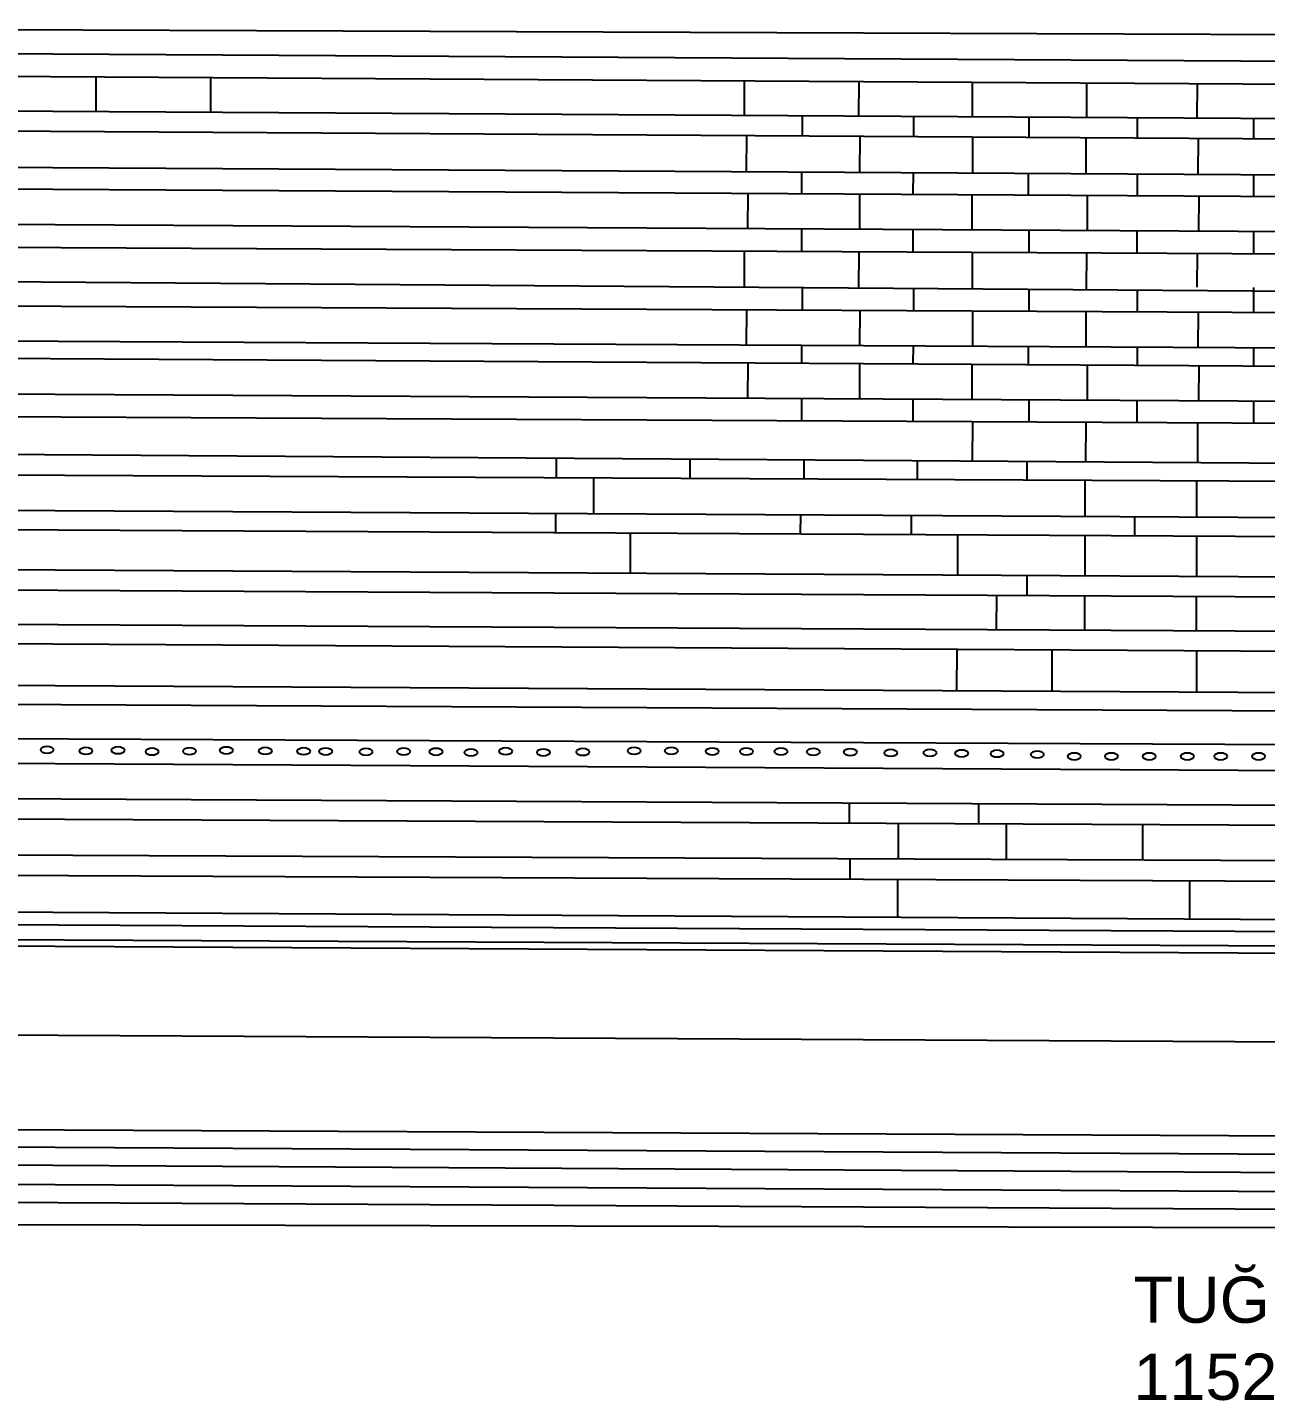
# Model space of a CAD drawing. Header units: millimetres. Extents: x 245 to 515, y 87 to 339.
# Drawn here: x 335.2 to 423.5, y 95.6 to 193.5 of the extents above; entities that cross this region are included whole.
import ezdxf

# ---------------------------------------------------------------- set-up
doc = ezdxf.new("R2010")
doc.units = ezdxf.units.MM
doc.layers.add('red', color=10, linetype='Continuous')
doc.layers.add('çziigi', color=10, linetype='Continuous')
doc.styles.get("Standard").update_dxf_attribs({"font": 'arial.ttf'})

msp = doc.modelspace()

# ---------------------------------------------------------------- linework, layer by layer
at = {"layer": 'red'}
for p, q in [((286.014, 190.379), (442.959, 189.379)), ((340.105, 190.034), (340.105, 187.511)), ((348.274, 189.982), (348.274, 187.459)), ((386.368, 187.285), (386.38, 189.739)), ((394.534, 187.238), (394.549, 189.687)), ((402.616, 189.636), (402.616, 187.193)), ((410.778, 189.584), (410.765, 187.146)), ((418.665, 189.534), (418.651, 187.101)), ((286.014, 187.855), (442.959, 186.963)), ((390.493, 187.261), (390.493, 185.808)), ((398.429, 187.216), (398.429, 185.759)), ((406.66, 187.17), (406.66, 185.708)), ((286.014, 186.457), (442.959, 185.483)), ((414.387, 187.126), (414.387, 185.66)), ((422.69, 187.078), (422.68, 185.609)), ((386.517, 185.833), (386.502, 183.258)), ((394.602, 185.783), (394.587, 183.211)), ((402.637, 185.733), (402.637, 183.163)), ((410.731, 185.683), (410.716, 183.116)), ((418.737, 185.633), (418.722, 183.068)), ((286.014, 183.85), (442.959, 182.926)), ((390.439, 183.235), (390.43, 181.692)), ((286.014, 182.314), (442.959, 181.379)), ((398.404, 183.188), (398.395, 181.645)), ((406.601, 183.14), (406.601, 181.596)), ((414.386, 183.094), (414.377, 181.549)), ((422.684, 183.045), (422.675, 181.5)), ((386.616, 181.715), (386.601, 179.18)), ((394.576, 181.667), (394.576, 179.135)), ((402.602, 181.62), (402.588, 179.089)), ((410.808, 181.571), (410.808, 179.042)), ((418.779, 181.523), (418.765, 178.997)), ((442.959, 178.859), (286.014, 179.754)), ((390.438, 179.158), (390.43, 177.559)), ((398.383, 179.113), (398.383, 177.518)), ((406.649, 179.066), (406.649, 177.476)), ((414.367, 179.022), (414.367, 177.437)), ((422.68, 178.974), (422.68, 177.394)), ((442.959, 177.291), (286.014, 178.09)), ((386.368, 175.022), (386.379, 177.579)), ((394.534, 174.962), (394.548, 177.538)), ((402.616, 177.496), (402.616, 174.903)), ((410.778, 177.455), (410.759, 174.843)), ((418.665, 177.436), (418.651, 175.003)), ((286.014, 175.757), (442.959, 174.607)), ((390.491, 174.992), (390.493, 173.389)), ((398.441, 174.933), (398.429, 173.347)), ((406.66, 174.873), (406.658, 173.304)), ((414.386, 174.817), (414.378, 173.263)), ((422.69, 174.98), (422.679, 173.219)), ((286.014, 173.94), (442.959, 173.112)), ((386.515, 173.41), (386.501, 170.897)), ((394.602, 173.367), (394.587, 170.852)), ((402.637, 173.325), (402.637, 170.807)), ((410.731, 173.282), (410.716, 170.762)), ((418.737, 173.24), (418.722, 170.718)), ((286.014, 171.457), (442.959, 170.582)), ((390.438, 170.875), (390.43, 169.594)), ((398.402, 170.831), (398.395, 169.547)), ((406.611, 170.785), (406.601, 169.498)), ((414.385, 170.742), (414.377, 169.451)), ((422.682, 170.695), (422.675, 169.402)), ((286.014, 170.216), (442.959, 169.281)), ((386.616, 169.617), (386.601, 167.082)), ((394.576, 169.569), (394.576, 167.037)), ((402.602, 169.522), (402.588, 166.991)), ((410.808, 169.473), (410.808, 166.944)), ((418.779, 169.425), (418.765, 166.899)), ((442.959, 166.761), (286.014, 167.656)), ((390.438, 167.06), (390.43, 165.461)), ((398.383, 167.015), (398.383, 165.42)), ((406.649, 166.968), (406.649, 165.378)), ((414.367, 166.924), (414.367, 165.339)), ((422.68, 166.876), (422.68, 165.296)), ((442.959, 165.193), (286.014, 165.992)), ((402.632, 165.398), (402.613, 162.596)), ((410.726, 165.357), (410.707, 162.54)), ((418.682, 165.317), (418.682, 162.485)), ((442.959, 162.318), (286.014, 163.399)), ((372.942, 162.8), (372.942, 161.404)), ((382.482, 162.734), (382.482, 161.359)), ((390.609, 162.678), (390.609, 161.321)), ((442.959, 161.075), (286.014, 161.812)), ((398.688, 162.623), (398.688, 161.283)), ((406.515, 162.569), (406.515, 161.246)), ((375.592, 161.391), (375.592, 158.864)), ((410.646, 161.226), (410.646, 158.665)), ((418.635, 158.62), (418.635, 161.189)), ((286.014, 159.373), (442.959, 158.481)), ((372.891, 158.879), (372.891, 157.509)), ((390.375, 157.417), (390.383, 158.78)), ((398.293, 157.375), (398.293, 158.735)), ((286.014, 157.968), (442.959, 157.139)), ((414.227, 157.291), (414.227, 158.645)), ((378.222, 157.481), (378.222, 154.616)), ((401.565, 157.358), (401.565, 154.483)), ((410.652, 157.31), (410.652, 154.431)), ((418.616, 157.267), (418.616, 154.386)), ((286.014, 155.143), (442.959, 154.247)), ((406.55, 153.028), (406.55, 154.455)), ((286.014, 153.678), (442.959, 152.832)), ((404.34, 153.04), (404.327, 150.592)), ((410.621, 153.006), (410.621, 150.559)), ((418.596, 152.963), (418.596, 150.517)), ((286.014, 151.217), (442.959, 150.388)), ((286.014, 149.848), (442.959, 148.949)), ((401.515, 149.186), (401.498, 146.219)), ((408.3, 149.147), (408.3, 146.18)), ((418.612, 149.088), (418.612, 146.121)), ((286.014, 146.882), (442.959, 145.982)), ((286.014, 145.489), (442.959, 144.686)), ((442.959, 142.267), (286.014, 142.99)), ((286.014, 141.298), (442.959, 140.444)), ((286.014, 138.753), (442.959, 137.971)), ((286.014, 130.707), (442.959, 129.786)), ((285.063, 129.786), (443.481, 128.947)), ((285.063, 128.713), (443.624, 127.914)), ((443.624, 127.375), (285.063, 128.253)), ((285.063, 121.927), (443.624, 121.063)), ((284.072, 115.143), (444.474, 114.359)), ((284.072, 113.945), (444.474, 113.057)), ((284.072, 112.685), (444.474, 111.741)), ((284.072, 111.271), (444.474, 110.375)), ((284.072, 109.985), (444.474, 109.123)), ((444.474, 107.854), (284.072, 108.232))]:
    msp.add_line(p, q, dxfattribs=at)
for centre in [(336.624, 141.998), (339.397, 141.922), (341.686, 141.966), (344.117, 141.871), (346.784, 141.901), (349.415, 141.962), (352.194, 141.921), (354.928, 141.899), (356.501, 141.888), (359.375, 141.858), (362.064, 141.878), (364.367, 141.868), (366.866, 141.807), (369.341, 141.898), (372.034, 141.818), (374.844, 141.848), (378.501, 141.929), (381.159, 141.929), (384.071, 141.889), (386.515, 141.881), (388.978, 141.881), (391.285, 141.861), (393.925, 141.84), (396.81, 141.779), (399.612, 141.79), (401.869, 141.749), (404.392, 141.728), (407.263, 141.668), (409.897, 141.534), (412.548, 141.534), (415.244, 141.534), (417.967, 141.534), (420.35, 141.534), (423.046, 141.534)]:
    msp.add_ellipse(centre, major_axis=(0.456, 0), ratio=0.572766, dxfattribs=at)
at = {"layer": 'çziigi'}
for p, q in [((294.932, 193.546), (434.785, 192.998)), ((284.411, 191.981), (444.911, 191.033)), ((393.865, 136.782), (393.865, 138.216)), ((403.064, 138.17), (403.064, 136.737)), ((286.014, 137.303), (442.959, 136.545)), ((397.358, 134.237), (397.37, 136.765)), ((405.056, 134.203), (405.068, 136.728)), ((414.791, 134.161), (414.791, 136.681)), ((286.014, 134.719), (442.959, 134.039)), ((393.882, 134.252), (393.882, 132.775)), ((286.014, 133.289), (442.959, 132.541)), ((397.293, 132.759), (397.293, 130.054)), ((418.114, 132.66), (418.114, 129.932))]:
    msp.add_line(p, q, dxfattribs=at)

# ---------------------------------------------------------------- texts
at = {"layer": 'çziigi', "insert": (414.129, 104.417), "char_height": 3.29991, "attachment_point": 1}
msp.add_mtext_dynamic_manual_height_columns('TUĞBERK GÖÇ\\P115200084', width=51.24423, gutter_width=12.5, heights=[0], dxfattribs=at)

doc.saveas('drawing.dxf')
